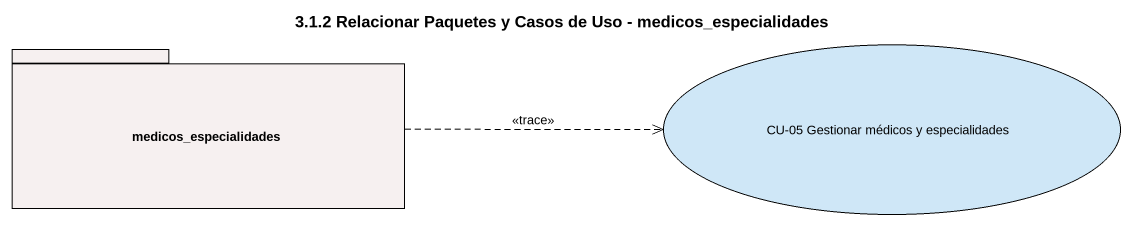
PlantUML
@startuml
title 3.1.2 Relacionar Paquetes y Casos de Uso - medicos_especialidades
package medicos_especialidades #F6F0F0 {
}
usecase "CU-05 Gestionar médicos y especialidades" as CU_05_Gestionar_médicos_y #CFE7F7
medicos_especialidades .right.> CU_05_Gestionar_médicos_y : <<trace>>
@enduml
